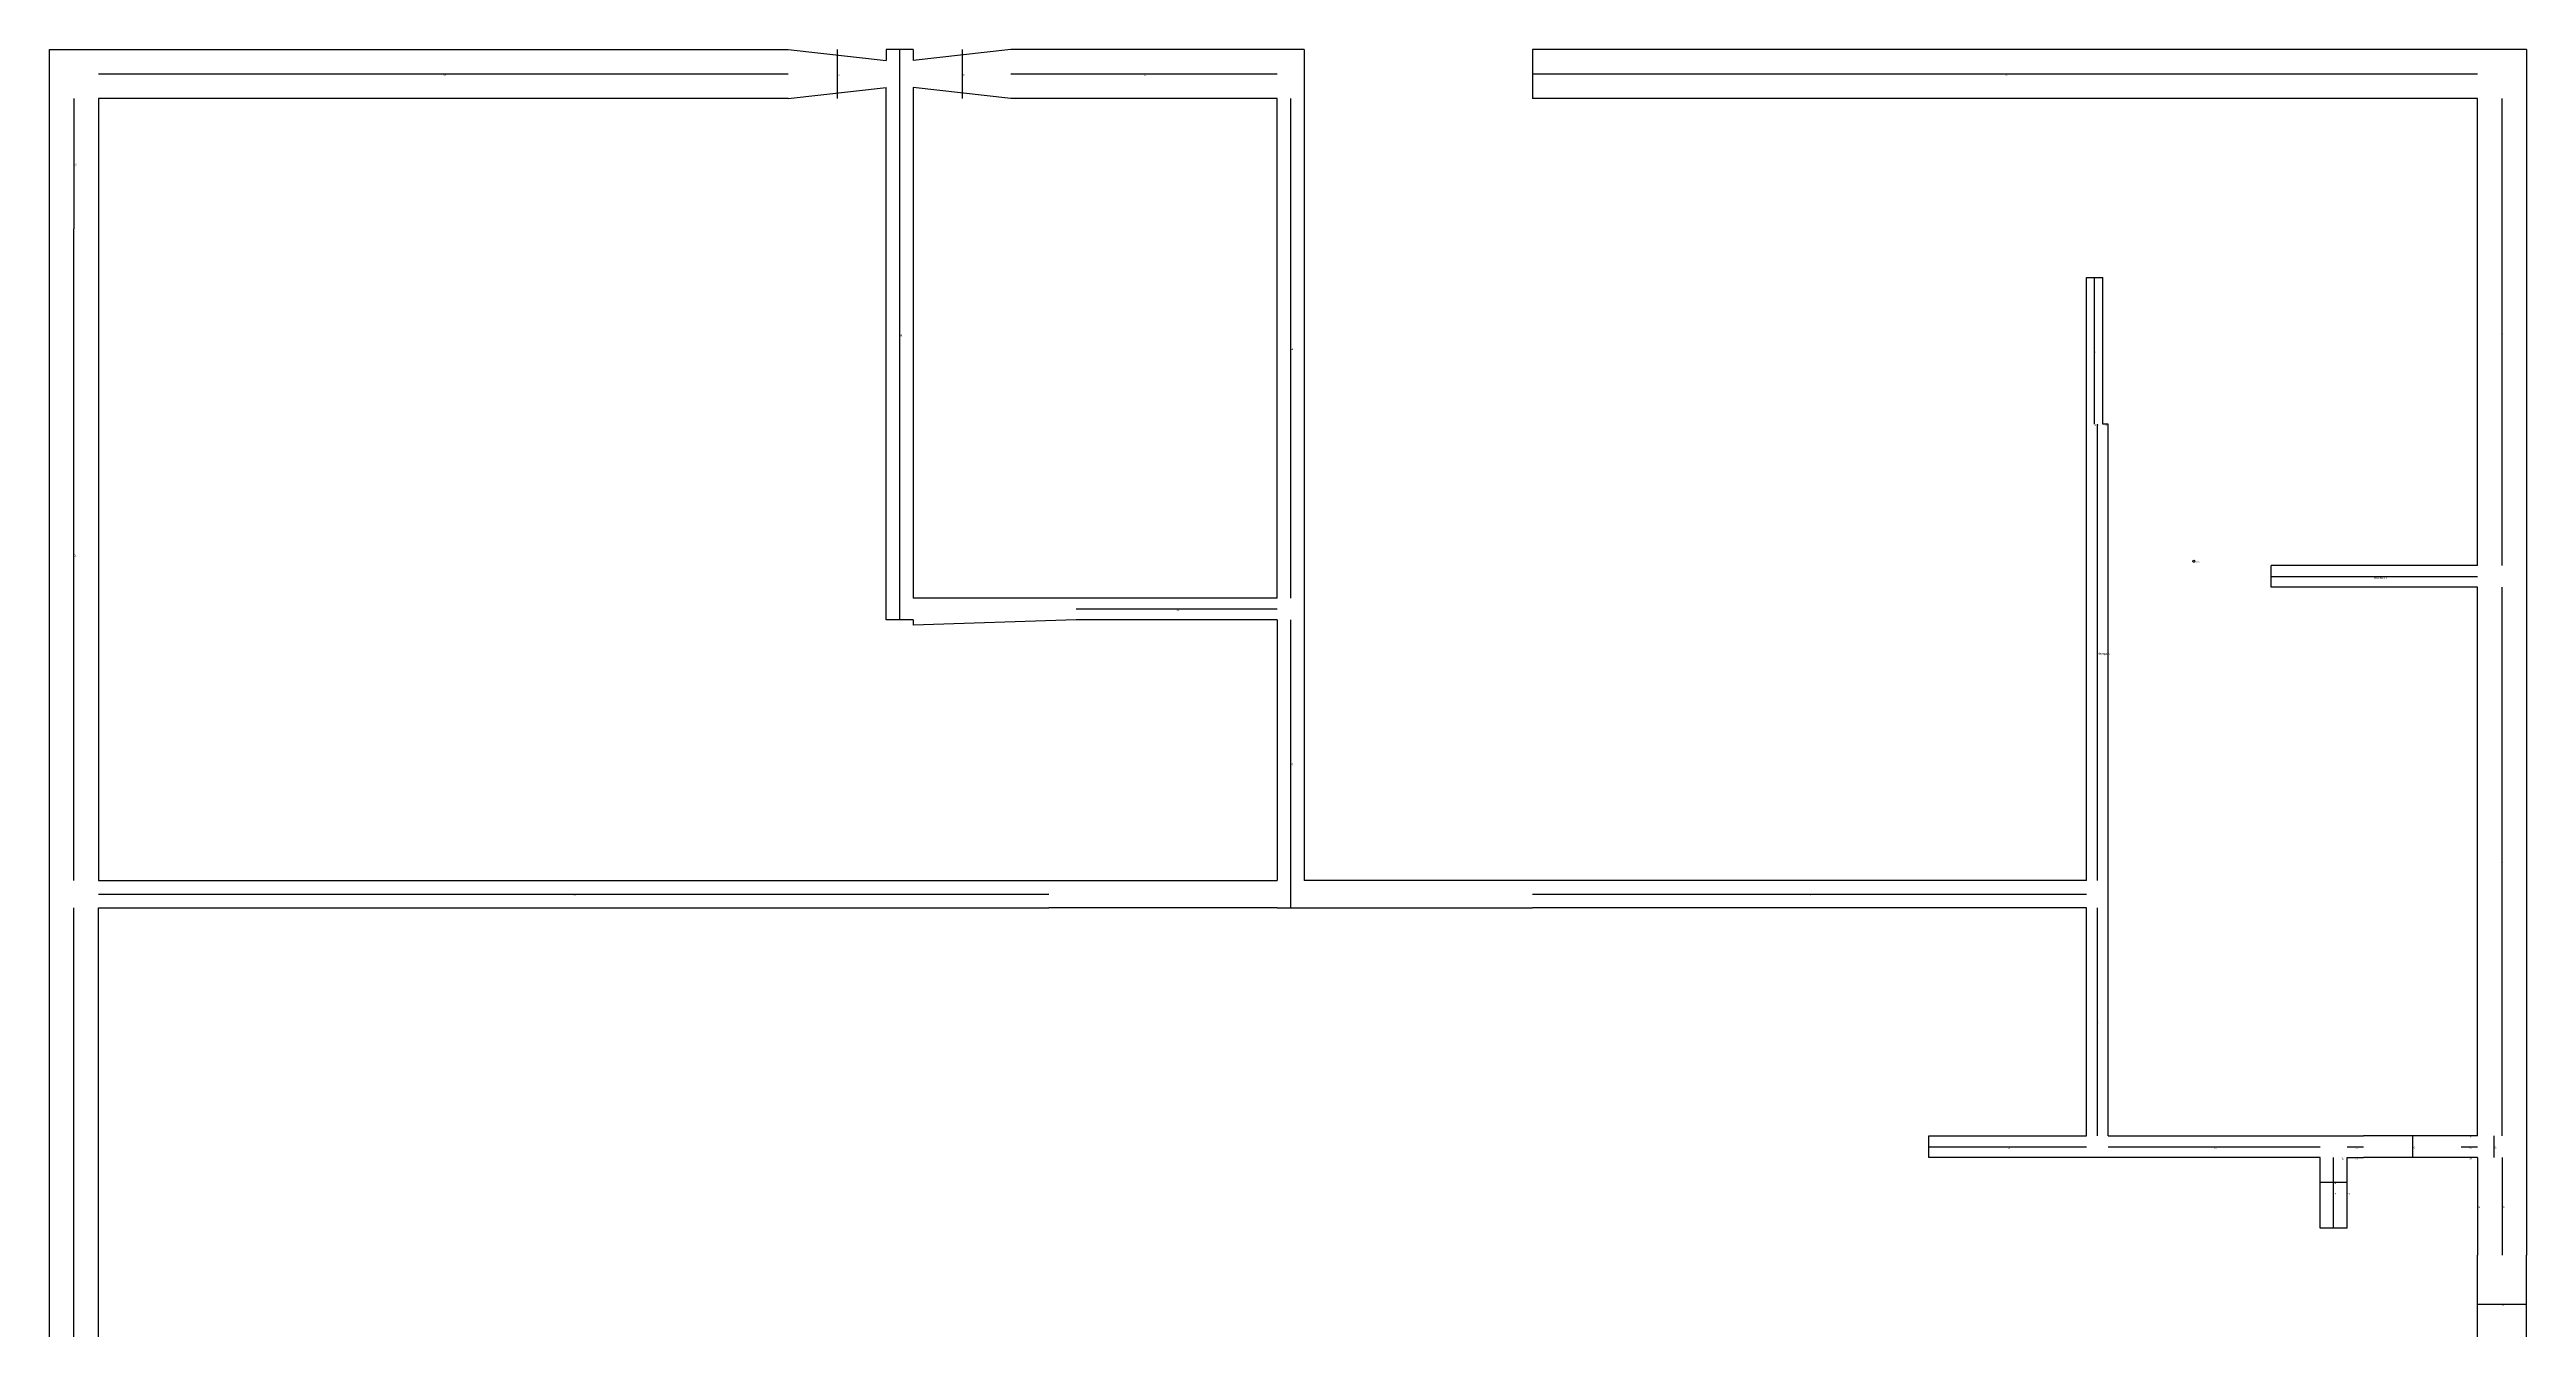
# Model space of a CAD drawing. Header units: metres. Extents: x 328 to 784, y 390 to 981.
# Drawn here: x 328 to 784, y 745.4 to 981 of the extents above; entities that cross this region are included whole.
import ezdxf

# ---------------------------------------------------------------- set-up
doc = ezdxf.new("R2010")
doc.units = ezdxf.units.M

msp = doc.modelspace()

# ---------------------------------------------------------------- linework, layer by layer
at = {"layer": 'centrelines'}
for p, q in [((473, 981), (473, 972)), ((484.5, 981), (484.5, 876)), ((496, 981), (496, 972)), ((337, 976.5), (464, 976.5)), ((505, 976.5), (554, 976.5)), ((601, 976.5), (775, 976.5)), ((332.5, 972), (332.5, 948)), ((556.5, 880), (556.5, 972)), ((779.5, 886), (779.5, 972)), ((332.5, 828), (332.5, 948)), ((704.5, 912), (704.5, 939)), ((704.5, 912), (704.5, 912)), ((705, 828), (705, 912)), ((705, 912), (705, 912)), ((706.5, 912), (706.5, 912)), ((737, 884), (775, 884)), ((779.5, 781), (779.5, 882)), ((517, 878), (554, 878)), ((556.5, 823), (556.5, 876)), ((337, 825.5), (512, 825.5)), ((601, 825.5), (703, 825.5)), ((332.5, 546), (332.5, 823)), ((705, 781), (705, 823)), ((763, 781), (763, 777)), ((773.5, 781), (773.5, 781)), ((778, 781), (778, 777)), ((674, 779), (703, 779)), ((707, 779), (746, 779)), ((748.5, 764), (748.5, 777)), ((750, 777), (750, 777)), ((751, 779), (754, 779)), ((752.5, 777), (752.5, 777)), ((772, 779), (775, 779)), ((773.5, 777), (773.5, 777)), ((779.5, 777), (779.5, 759)), ((746, 772.5), (751, 772.5)), ((746, 770.5), (746, 770.5)), ((751, 770.5), (751, 770.5)), ((775, 768), (775, 768)), ((775, 750), (784, 750))]:
    msp.add_line(p, q, dxfattribs=at)
at = {"layer": 'entity_location'}
msp.add_circle((722.76, 886.79), 0.2, dxfattribs=at)
at = {"layer": 'wall'}
for p, q in [((328, 537), (328, 981)), ((328, 981), (464, 981)), ((464, 981), (482, 979)), ((487, 981), (482, 981)), ((482, 981), (482, 979)), ((505, 981), (487, 979)), ((487, 981), (487, 979)), ((559, 981), (505, 981)), ((559, 981), (559, 828)), ((784, 981), (601, 981)), ((601, 981), (601, 972)), ((784, 981), (784, 759)), ((464, 972), (337, 972)), ((337, 972), (337, 948)), ((464, 972), (482, 974)), ((482, 876), (482, 974)), ((505, 972), (487, 974)), ((487, 974), (487, 880)), ((554, 972), (505, 972)), ((554, 880), (554, 972)), ((775, 972), (601, 972)), ((775, 886), (775, 972)), ((337, 948), (337, 828)), ((703, 912), (703, 939)), ((703, 939), (706, 939)), ((706, 912), (706, 939)), ((703, 828), (703, 912)), ((707, 912), (706, 912)), ((707, 781), (707, 912)), ((737, 882), (737, 886)), ((775, 886), (737, 886)), ((775, 882), (737, 882)), ((775, 781), (775, 882)), ((487, 876), (482, 876)), ((517, 880), (487, 880)), ((517, 876), (487, 875)), ((487, 876), (487, 875)), ((554, 880), (517, 880)), ((554, 876), (517, 876)), ((554, 876), (554, 828)), ((337, 828), (512, 828)), ((512, 828), (554, 828)), ((601, 828), (559, 828)), ((703, 828), (601, 828)), ((337, 546), (337, 823)), ((337, 823), (512, 823)), ((554, 823), (512, 823)), ((554, 823), (559, 823)), ((559, 823), (601, 823)), ((703, 823), (601, 823)), ((703, 781), (703, 823)), ((674, 777), (674, 781)), ((674, 781), (703, 781)), ((707, 781), (754, 781)), ((772, 781), (754, 781)), ((775, 781), (772, 781)), ((746, 777), (674, 777)), ((746, 764), (746, 777)), ((751, 764), (751, 777)), ((751, 777), (754, 777)), ((772, 777), (754, 777)), ((775, 777), (772, 777)), ((775, 777), (775, 759)), ((751, 764), (746, 764)), ((775, 741), (775, 759)), ((784, 741), (784, 759))]:
    msp.add_line(p, q, dxfattribs=at)

# ---------------------------------------------------------------- texts
at = {"layer": 'centrelines', "char_height": 0.3, "attachment_point": 1}
for s, insert in [('58', (400.5, 976.5)), ('56', (473, 976.5)), ('50', (496, 976.5)), ('47', (529.5, 976.5)), ('10', (688, 976.5)), ('62', (332.5, 960)), ('49', (484.5, 928.5)), ('34', (556.5, 926)), ('6', (779.5, 929)), ('5', (704.5, 925.5)), ('4', (704.5, 912)), ('3', (705, 912)), ('2', (706.5, 912)), ('61', (332.5, 888)), ('0', (756, 884)), ('40', (535.5, 878)), ('1', (705, 870)), ('37', (556.5, 849.5)), ('7', (779.5, 831.5)), ('48', (424.5, 825.5)), ('8', (652, 825.5)), ('9', (705, 802)), ('19', (773.5, 781)), ('12', (688.5, 779)), ('11', (726.5, 779)), ('15', (750, 777)), ('13', (752.5, 779)), ('17', (752.5, 777)), ('16', (763, 779)), ('20', (773.5, 779)), ('24', (773.5, 777)), ('22', (778, 779)), ('18', (748.5, 772.5)), ('21', (746, 770.5)), ('14', (748.5, 770.5)), ('23', (751, 770.5)), ('26', (775, 768)), ('25', (779.5, 768)), ('27', (779.5, 750))]:
    msp.add_mtext(s, dxfattribs=dict(at, insert=insert))
at = {"layer": 'chosen_line', "color": 3, "char_height": 0.5, "attachment_point": 1}
for insert in [(756, 884), (705, 870)]:
    msp.add_mtext('chosen', dxfattribs=dict(at, insert=insert))
at = {"layer": 'debug', "insert": (722.76, 886.79), "char_height": 0.2, "attachment_point": 1}
msp.add_mtext('722, 886', dxfattribs=at)

doc.saveas('drawing.dxf')
